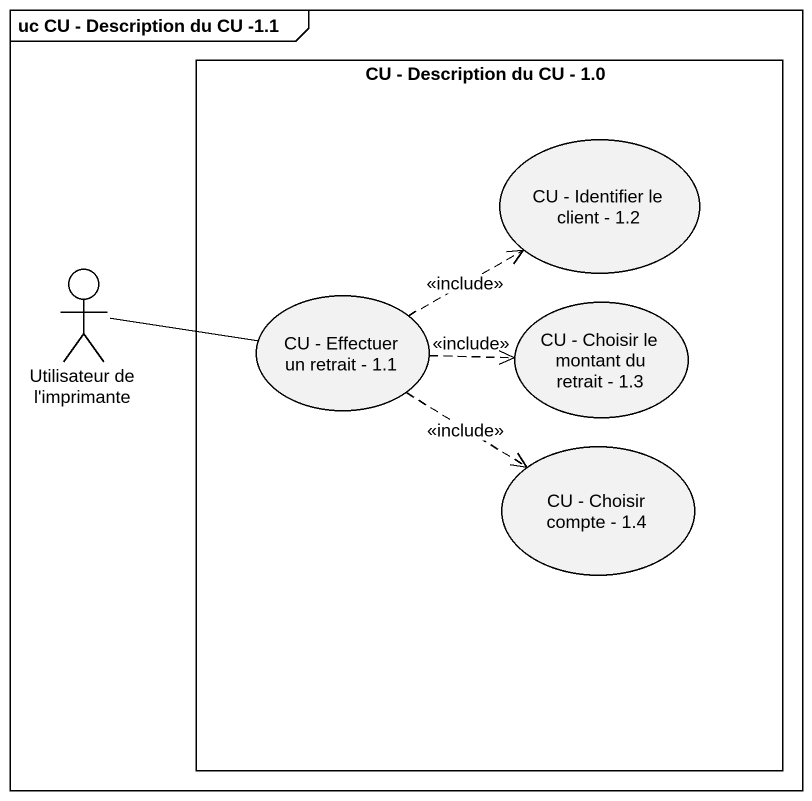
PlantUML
@startuml
mainframe uc CU - Description du CU -1.1
rectangle "CU - Description du CU - 1.0" as CU_Description_du_CU_1_0 {
  usecase "CU - Identifier le client - 1.2" as CU_Identifier_le_client_1_2
  usecase "CU - Effectuer un retrait - 1.1" as CU_Effectuer_un_retrait_1_1
  usecase "CU - Choisir le montant du retrait - 1.3" as CU_Choisir_le_montant_du
  usecase "CU - Choisir compte - 1.4" as CU_Choisir_compte_1_4
}
actor "Utilisateur de l'imprimante" as Utilisateur_de_l_imprimante
Utilisateur_de_l_imprimante -right- CU_Effectuer_un_retrait_1_1
CU_Effectuer_un_retrait_1_1 .right.> CU_Identifier_le_client_1_2 : <<include>>
CU_Effectuer_un_retrait_1_1 .right.> CU_Choisir_le_montant_du : <<include>>
CU_Effectuer_un_retrait_1_1 ..> CU_Choisir_compte_1_4 : <<include>>
@enduml
